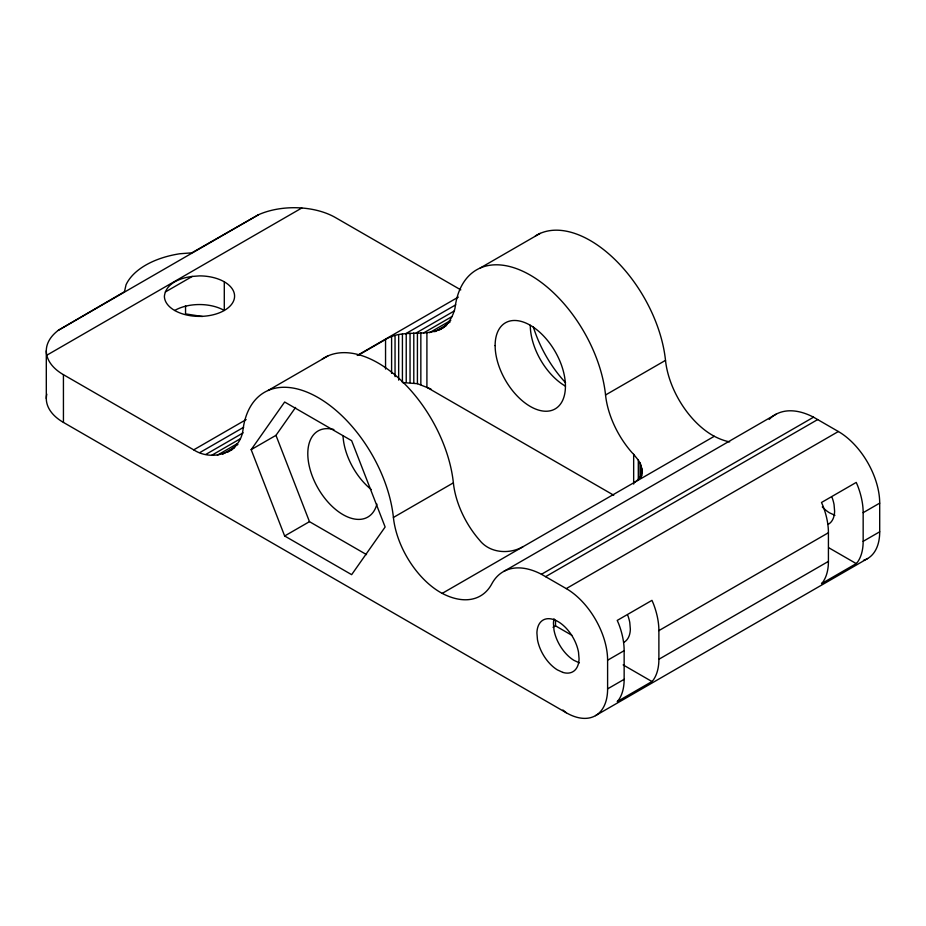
<?xml version="1.0" encoding="UTF-8"?>
<svg xmlns="http://www.w3.org/2000/svg" width="926" height="926" viewBox="0 0 926 926"><rect width="100%" height="100%" fill="white"/><g stroke="black" fill="none" stroke-linecap="round" stroke-linejoin="round"><path stroke-width="1.39" d="M385.552 369.046L385.552 339.472C403.643 328.024 426.828 338.476 444.515 326.971M391.605 373.375L391.605 336.694M395.043 376.616L395.043 335.594M398.666 380.135L398.666 334.703M402.416 334.066L402.416 382.542L417.418 383.688L430.914 388.989M406.225 382.403L406.225 333.626M410.044 382.542L410.044 333.198M413.795 382.982L413.795 333.001M417.418 383.688L417.418 332.897M420.844 384.66L420.844 332.781M426.909 332.712L426.909 387.346L613.73 495.213M633.662 484.078L633.662 454.353L631.682 452.258A67.066 38.718 60 0 1 605.546 394.985A107.312 61.961 60 0 0 530.285 275.138A107.312 61.961 60 0 0 455.025 308.08C452.872 316.947 447.814 325.535 439.514 329.853M638.303 480.154L638.303 460.118L633.662 454.353M640.005 478.406L640.005 462.919L638.303 460.118M641.232 478.013L641.232 465.593L640.005 462.919M641.973 475.802L641.232 465.593M251.166 449.654L284.652 402.011L351.649 440.683L385.135 527.01L351.649 574.664L284.652 535.98L251.166 449.654L275.971 435.336L295.579 407.44M460.801 289.873L335.525 217.61A58.477 33.776 0 0 0 258.562 214.693L191.786 252.844L179.794 253.759A76.025 43.881 0 0 0 126.04 284.791L124.466 291.713L58.384 330.269A58.477 33.753 0 0 0 63.431 374.683L193.719 449.851C211.834 461.715 239.637 453.543 242.89 430.555A107.312 61.961 60 0 1 318.15 397.613A107.312 61.961 60 0 1 393.411 517.46A67.066 38.718 60 0 0 442.2 593.381A81.87 47.272 60 0 0 491.822 583.831A81.87 47.272 60 0 1 541.444 574.282L813.537 417.186L838.354 431.516A58.477 33.764 60 0 1 879.7 503.131L879.7 531.79A58.477 33.764 60 0 1 863.518 560.323M651.962 681.536L653.339 679.95A58.477 33.764 60 0 0 658.884 659.266L658.884 630.618A58.477 33.764 60 0 0 653.339 603.544L651.962 600.361L617.225 620.42L618.614 623.603A58.477 33.764 60 0 1 624.147 650.677L624.147 679.325A58.477 33.764 60 0 1 618.614 699.998L617.225 701.595L651.962 681.536L623.152 664.903M856.237 563.598L857.615 562.013A58.477 33.764 60 0 0 863.159 541.34L863.159 512.68A58.477 33.764 60 0 0 857.615 485.618L856.237 482.423L821.501 502.482L822.89 505.665A58.477 33.764 60 0 1 828.423 532.739L828.423 561.387A58.477 33.764 60 0 1 822.89 582.06L821.501 583.658L856.237 563.598L828.677 547.694M633.662 482.84C638.824 480.004 643.408 474.355 641.973 468.151M301.795 208.003L46.798 355.225M58.384 330.269L258.562 214.693M165.337 291.979L192.261 276.434L199.472 275.89A35.084 20.256 0 0 1 224.289 281.817L224.289 310.476A35.084 20.256 0 0 0 174.667 310.476M268.054 390.494L328.012 355.885M480.177 268.031L540.136 233.41M193.719 449.851L246.142 419.582M357.228 355.457L458.324 297.084M358.165 355.295L385.552 339.472M199.912 452.536L243.688 427.256M405.715 333.707L455.742 304.828M205.977 454.33L243.156 432.859M416.098 333.013L454.516 310.835M211.834 455.21L240.158 438.855M423.576 332.955L451.9 316.599M217.402 455.164L237.38 443.623M429.525 332.689L450.765 320.431M235.412 445.95L237.913 444.515M447.547 323.487L450.048 322.04M222.61 454.203L235.1 446.992M434.734 331.728L447.235 324.517M231.674 449.561L234.174 448.126M443.809 327.098L446.309 325.651M227.391 452.328L232.38 449.446M284.652 535.98L309.469 521.662L366.534 554.605M393.411 517.46L453.37 482.84A107.312 61.961 60 0 0 400.97 380.262A107.312 61.961 60 0 0 322.098 359.161M605.546 394.985L665.505 360.364A107.312 61.961 60 0 0 613.892 258.539A107.312 61.961 60 0 0 535.367 235.945M442.2 593.381L714.293 436.285A81.87 47.272 60 0 0 729.653 441.887M503.929 571.33L776.023 414.235M545.588 576.666L817.67 419.571M541.444 574.282L566.261 588.6L838.354 431.516M553.03 627.284L555.507 625.849L571.793 635.248M46.809 394.163A58.477 33.753 0 0 0 63.443 422.43L566.261 712.754A58.477 33.764 60 0 0 607.606 688.875L607.606 660.226L624.147 650.677M658.884 630.618L828.423 532.739M863.159 512.68L879.7 503.131M607.606 688.875L624.147 679.325M658.884 659.266L828.423 561.387M863.159 541.34L879.7 531.79M595.499 715.648L867.593 558.552M522.843 546.826C509.069 554.512 489.657 553.181 479.506 540.113A67.066 38.718 60 0 1 453.37 482.84M192.261 276.434C180.917 277.812 165.951 283.043 164.388 296.146A35.084 20.245 0 0 0 212.899 314.852A35.084 20.245 0 0 0 224.289 281.817M202.4 316.507L185.547 313.891L185.547 305.707M834.928 515.307L829.453 512.796A29.829 17.224 60 0 1 822.288 506.939M579.375 662.854L573.9 660.331A29.829 17.224 60 0 1 554.003 630.108L553.447 623.453A29.829 17.224 60 0 1 554.037 618.753M562.892 710.01L566.261 712.754M275.971 435.336L309.469 521.662M63.431 374.683L63.443 422.43M46.3 350.815L46.312 398.574M555.507 620.154L555.507 625.849M566.261 588.6A58.477 33.764 60 0 1 607.606 660.226M769.205 419.42A81.87 47.272 60 0 1 813.537 417.186M714.293 436.285A67.066 38.718 60 0 1 665.505 360.364M627.828 615.477A29.829 17.224 60 0 1 629.784 622.55L630.34 629.194A29.829 17.224 60 0 1 623.73 642.366M371.245 489.553A49.703 28.694 60 0 1 343.037 436.111M565.427 386.154A49.703 28.694 60 0 1 530.285 325.281M376.917 504.114A49.703 28.694 60 0 1 318.104 488.361A49.703 28.694 60 0 1 333.869 429.548M565.566 382.704A87.715 50.641 60 0 1 533.33 326.878M832.104 497.54A29.829 17.224 60 0 1 834.06 504.612L834.615 511.256A29.829 17.224 60 0 1 828.006 524.429M562.834 672.403L557.359 669.88A29.829 17.224 60 0 1 537.462 639.658L536.906 633.002A29.829 17.224 60 0 1 555.855 620.443A29.829 17.224 60 0 1 578.507 652.147L579.063 658.791A29.829 17.224 60 0 1 562.834 672.403M495.132 345.572A49.703 28.694 60 0 0 547.856 411.156A49.703 28.694 60 0 0 547.856 340.861A49.703 28.694 60 0 0 495.132 345.572"/></g></svg>
